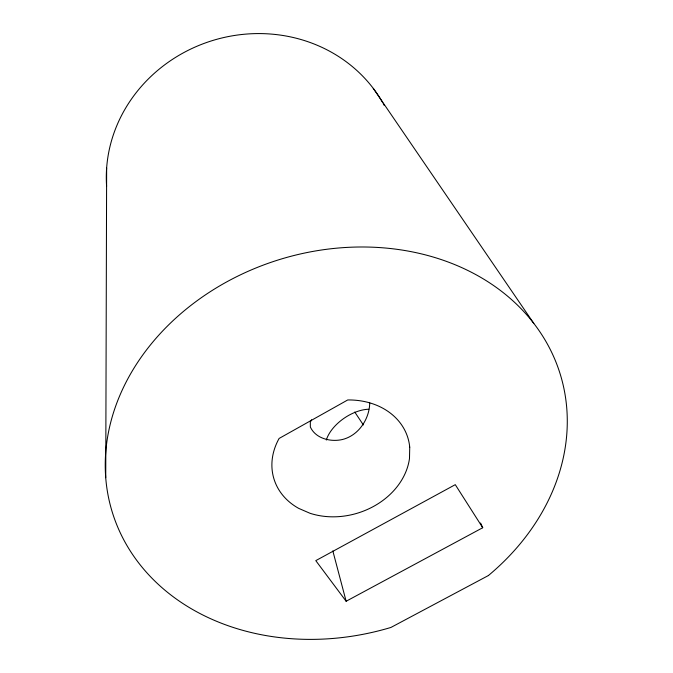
<?xml version="1.0" encoding="UTF-8"?>
<svg xmlns="http://www.w3.org/2000/svg" width="673" height="673" viewBox="0 0 673 673"><rect width="100%" height="100%" fill="white"/><g stroke="black" fill="none" stroke-linecap="round" stroke-linejoin="round"><path stroke-width="1.01" d="M105.737 477.687L106.645 167.964M369.746 402.967C369.401 419.254 358.431 435.683 342.162 439.57C330.561 442.161 315.679 438.619 310.354 427.035L310.312 422.164L311.565 419.801M482.718 527.733L455.276 484.661L315.788 560.634L346.132 601.25L482.718 527.733L480.589 523.022M373.263 88.382L533.807 323.41M354.755 412.036L363.37 424.957M332.832 550.909L346.132 601.25M106.603 186.379A147.522 137.57 -17.1 0 1 213.274 40.321A147.522 137.57 -17.1 0 1 382.844 102.876M383.341 103.76A147.522 137.57 -17.1 0 1 384.317 105.535M326.304 440.058A33.473 18.97 -34.2 0 1 368.787 409.226M409.731 447.175L409.487 458.498A70.042 57.23 -17.1 0 1 309.992 513.272L298.745 508.401A70.042 57.23 -17.1 0 1 279.118 438.443L347.731 399.955A70.042 57.23 -17.1 0 1 409.731 447.175M488.371 575.558L390.946 627.438A234.347 192.2 -17.1 0 1 107.041 440.563A234.347 192.2 -17.1 0 1 444.685 260.762A234.347 192.2 -17.1 0 1 488.371 575.558"/></g></svg>
